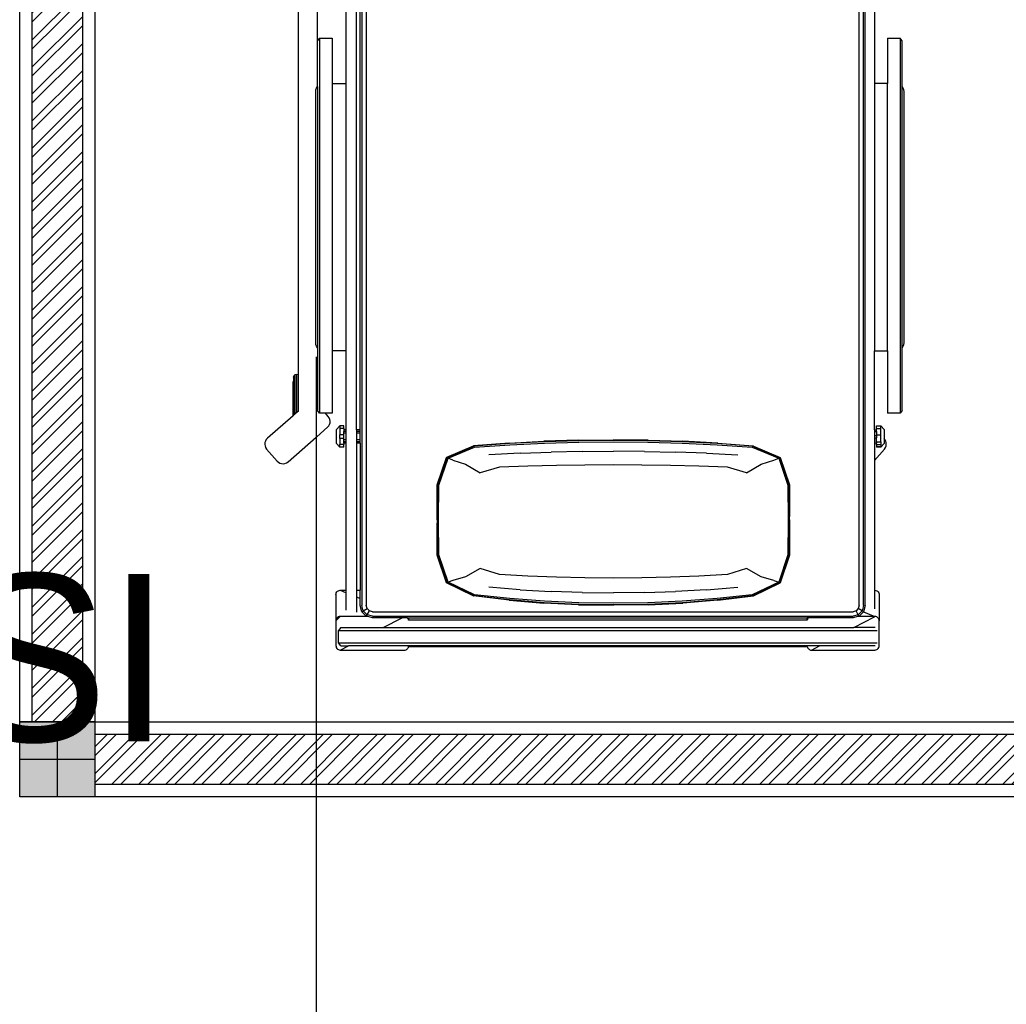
# Model space of a CAD drawing. Header units: millimetres. Extents: x -280308 to 6402717, y -14 to 2073074.
# Drawn here: x -24617 to -22648, y 406335 to 408299 of the extents above; entities that cross this region are included whole.
import ezdxf
from ezdxf.enums import TextEntityAlignment as Align

# ---------------------------------------------------------------- set-up
doc = ezdxf.new("R2010")
doc.units = ezdxf.units.MM
doc.linetypes.add('DASHED2', pattern=[0.375, 0.25, -0.125])
doc.layers.get('0').update_dxf_attribs({"lineweight": 0})
for name, color, linetype, lineweight in [('A-ALINE-1', 91, 'Continuous', 20), ('A-ALINE-3', 111, 'Continuous', 15), ('A-ALINE-6', 117, 'Continuous', 9), ('A-FURN-EQPM', 177, 'Continuous', 0), ('A-Z22-T-Anno_Text', 152, 'Continuous', 9)]:
    doc.layers.add(name, color=color, linetype=linetype, lineweight=lineweight)
doc.layers.add('A-FILL-1', color=7, linetype='Continuous', lineweight=0, true_color=0x454545)
doc.layers.add('A-TEXT', color=254, linetype='Continuous')
doc.styles.add('Annotative', font='arial.ttf', dxfattribs={"height": 1.25})
doc.styles.add('TGF_A', font='arial.ttf')

# ---------------------------------------------------------------- blocks, each defined once
blk = doc.blocks.new('A$Ccf87384a')
blk.add_wipeout([(-75, 75), (75, 75), (75, -75), (-75, -75)])
blk.add_wipeout([(-75, -75), (-75, 75), (75, 75), (75, -75)])
at = {"layer": 'A-FILL-1', "ltscale": 0.25}
h = blk.add_hatch(color=256, dxfattribs=at)
h.dxf.hatch_style = 1
h.paths.add_polyline_path([(-75, -75), (-75, 75), (75, 75), (75, -75)])
at = {"layer": 'A-ALINE-1'}
blk.add_lwpolyline([(-75, -75), (-75, 75), (75, 75), (75, -75)], close=True, dxfattribs=at)
at = {"layer": 'A-FILL-1', "ltscale": 0.25}
for p, q in [((0, 75), (0, -75)), ((-75, 0), (75, 0))]:
    blk.add_line(p, q, dxfattribs=at)
blk = doc.blocks.new('A$C7a9db0a0')
at = {"layer": 'A-FILL-1', "ltscale": 0.25}
h = blk.add_hatch(dxfattribs=at)
h.set_pattern_fill('ANSI32', color=256, scale=4, angle=180)
h.set_pattern_definition([(225, (126101.01, -40282.77), (26.940768, -26.940768), []), (225, (126083.05, -40282.77), (26.940768, -26.940768), [])])
h.paths.add_polyline_path([(21422.8, -19361), (21422.8, -15261), (21522.8, -15261), (21522.8, -19361)])
h = blk.add_hatch(dxfattribs=at)
h.set_pattern_fill('ANSI32', color=256, scale=4, angle=180)
h.set_pattern_definition([(225, (-183193.858, -147656.49), (26.9407684, -26.9407684), []), (225, (-183211.82, -147656.49), (26.9407684, -26.9407684), [])])
h.paths.add_polyline_path([(21547.8, -19386), (31397.8, -19386), (31397.8, -19486), (21547.8, -19486)])
at = {"layer": 'A-ALINE-3', "linetype": 'Continuous'}
for points in [[(21422.8, -19361), (21422.8, -15261), (21522.8, -15261), (21522.8, -19361)], [(21547.8, -19386), (31397.8, -19386), (31397.8, -19486), (21547.8, -19486)]]:
    blk.add_lwpolyline(points, close=True, dxfattribs=at)
at = {"layer": 'A-ALINE-6'}
for points in [[(21397.8, -19361), (21397.8, -15261), (21547.8, -15261), (21547.8, -19361)], [(21547.8, -19361), (31397.8, -19361), (31397.8, -19511), (21547.8, -19511)]]:
    blk.add_lwpolyline(points, close=True, dxfattribs=at)
at = {"ltscale": 0.25}
blk.add_blockref('A$Ccf87384a', (21472.8, -19436), dxfattribs=at)
at = {"color": 0, "linetype": 'DASHED2', "lineweight": -2, "ltscale": 6}
blk.add_lwpolyline([(23517.8, -16311), (21547.8, -16311), (21547.8, -19361), (23517.8, -19361)], close=True, dxfattribs=at)
blk = doc.blocks.new('A$C872eac23')
at = {"color": 0, "linetype": 'ByBlock', "lineweight": -2}
for p, q in [((-0.5429, -0.0018), (-0.5426, 0.0002)), ((-0.5426, 0.0002), (-0.542, 0.0021)), ((-0.542, 0.0021), (-0.5409, 0.0037)), ((-0.5409, 0.0037), (-0.5396, 0.0051)), ((-0.5396, 0.0051), (-0.5379, 0.0061)), ((-0.5379, 0.0061), (-0.536, 0.0068)), ((-0.536, 0.0068), (-0.534, 0.007)), ((-0.534, 0.007), (-0.4063, 0.007)), ((-0.534, 0.007), (-0.518, -0.0014)), ((-0.4063, 0.007), (-0.4046, 0.0069)), ((-0.4046, 0.0069), (-0.4029, 0.0063)), ((-0.4029, 0.0063), (-0.4014, 0.0055)), ((-0.4014, 0.0055), (-0.4001, 0.0045)), ((-0.4001, 0.0045), (-0.399, 0.0031)), ((-0.399, 0.0031), (-0.3982, 0.0017)), ((-0.3982, 0.0017), (-0.3977, 0)), ((-0.3977, 0), (0.3977, 0)), ((0.3977, 0), (0.3982, 0.0017)), ((0.3982, 0.0017), (0.399, 0.0032)), ((0.399, 0.0032), (0.4001, 0.0045)), ((0.4001, 0.0045), (0.4014, 0.0055)), ((0.4014, 0.0055), (0.4029, 0.0063)), ((0.4029, 0.0063), (0.4046, 0.0069)), ((0.4046, 0.0069), (0.4064, 0.007)), ((0.4064, 0.007), (0.5327, 0.007)), ((0.4064, 0.007), (0.4222, -0.0014)), ((0.5327, 0.007), (0.5348, 0.0068)), ((0.5348, 0.0068), (0.5366, 0.0061)), ((0.5366, 0.0061), (0.5383, 0.0051)), ((0.5383, 0.0051), (0.5396, 0.0037)), ((0.5396, 0.0037), (0.5407, 0.0021)), ((0.5407, 0.0021), (0.5413, 0.0002)), ((0.5413, 0.0002), (0.5416, -0.0018)), ((-0.5429, -0.0511), (-0.5429, -0.0018)), ((-0.5333, -0.0014), (-0.5378, -0.0071)), ((-0.5378, -0.0071), (-0.5378, -0.0321)), ((-0.5378, -0.0071), (0.5376, -0.0071)), ((-0.5333, -0.0014), (-0.518, -0.0014)), ((0.4222, -0.0014), (-0.518, -0.0014)), ((0.5331, -0.0014), (0.4222, -0.0014)), ((0.5416, -0.0018), (0.5416, -0.0511)), ((-0.5333, -0.0378), (-0.5378, -0.0321)), ((-0.5378, -0.0321), (0.5376, -0.0321)), ((-0.5333, -0.0378), (-0.4486, -0.0378)), ((-0.4486, -0.0378), (-0.4109, -0.0575)), ((-0.4486, -0.0378), (0.4909, -0.0378)), ((0.4909, -0.0378), (0.5317, -0.0594)), ((0.5331, -0.0378), (0.4909, -0.0378)), ((-0.5429, -0.1034), (-0.5429, -0.0511)), ((-0.5426, -0.0531), (-0.5429, -0.0511)), ((-0.534, -0.06), (-0.5429, -0.0511)), ((-0.542, -0.055), (-0.5426, -0.0531)), ((-0.5409, -0.0566), (-0.542, -0.055)), ((-0.5396, -0.058), (-0.5409, -0.0566)), ((-0.5379, -0.0591), (-0.5396, -0.058)), ((-0.536, -0.0597), (-0.5379, -0.0591)), ((-0.47, -0.0575), (-0.479, -0.06)), ((-0.4109, -0.0575), (-0.47, -0.0575)), ((-0.4003, -0.0575), (-0.4109, -0.0575)), ((-0.4001, -0.0574), (-0.4003, -0.0575)), ((-0.4003, -0.0575), (-0.3977, -0.0575)), ((-0.399, -0.0561), (-0.4001, -0.0574)), ((-0.3982, -0.0546), (-0.399, -0.0561)), ((-0.3977, -0.0529), (-0.3982, -0.0546)), ((-0.3977, -0.0575), (-0.3977, -0.0529)), ((0.3977, -0.0529), (-0.3977, -0.0529)), ((-0.3977, -0.0575), (0.3977, -0.0575)), ((0.3982, -0.0546), (0.3977, -0.0529)), ((0.3977, -0.0529), (0.3977, -0.0575)), ((0.4003, -0.0575), (0.3977, -0.0575)), ((0.399, -0.0561), (0.3982, -0.0546)), ((0.4001, -0.0574), (0.399, -0.0561)), ((0.4003, -0.0575), (0.4001, -0.0574)), ((0.4892, -0.0575), (0.4003, -0.0575)), ((0.4982, -0.06), (0.4892, -0.0575)), ((0.5366, -0.0591), (0.5348, -0.0597)), ((0.5383, -0.058), (0.5366, -0.0591)), ((0.5396, -0.0566), (0.5383, -0.058)), ((0.5407, -0.055), (0.5396, -0.0566)), ((0.5413, -0.0531), (0.5407, -0.055)), ((0.5416, -0.0511), (0.5413, -0.0531)), ((0.5416, -0.1034), (0.5416, -0.0511)), ((-0.534, -0.06), (-0.536, -0.0597)), ((-0.479, -0.06), (-0.534, -0.06)), ((-0.5224, -0.0729), (-0.5224, -0.1075)), ((-0.5019, -0.0991), (-0.5019, -0.0687)), ((-0.4909, -0.0696), (-0.4941, -0.0817)), ((-0.4821, -0.0608), (-0.4909, -0.0696)), ((-0.4909, -0.0696), (-0.4881, -0.0712)), ((-0.4881, -0.0712), (-0.4909, -0.0817)), ((-0.4805, -0.0636), (-0.4881, -0.0712)), ((-0.4881, -0.0712), (-0.4805, -0.0757)), ((-0.479, -0.06), (-0.4821, -0.0608)), ((-0.4821, -0.0608), (-0.4805, -0.0636)), ((-0.4805, -0.0757), (-0.4821, -0.0817)), ((-0.47, -0.0608), (-0.4805, -0.0636)), ((-0.4805, -0.0636), (-0.476, -0.0712)), ((-0.476, -0.0712), (-0.4805, -0.0757)), ((-0.47, -0.0696), (-0.476, -0.0712)), ((-0.47, -0.0608), (0.4892, -0.0608)), ((-0.47, -0.0696), (0.4892, -0.0696)), ((0.4996, -0.0636), (0.4892, -0.0608)), ((0.4952, -0.0712), (0.4892, -0.0696)), ((0.4996, -0.0636), (0.4952, -0.0712)), ((0.4996, -0.0757), (0.4952, -0.0712)), ((0.5327, -0.06), (0.4982, -0.06)), ((0.5013, -0.0608), (0.4982, -0.06)), ((0.5013, -0.0608), (0.4996, -0.0636)), ((0.5073, -0.0712), (0.4996, -0.0636)), ((0.5073, -0.0712), (0.4996, -0.0757)), ((0.5013, -0.0817), (0.4996, -0.0757)), ((0.5099, -0.0694), (0.5013, -0.0608)), ((0.5101, -0.0696), (0.5073, -0.0712)), ((0.5101, -0.0817), (0.5073, -0.0712)), ((0.5099, -0.0694), (0.5327, -0.06)), ((0.5101, -0.0696), (0.5099, -0.0694)), ((0.5133, -0.0817), (0.5101, -0.0696)), ((0.5317, -0.0595), (0.5317, -0.0594)), ((0.5317, -0.0594), (0.5327, -0.06)), ((0.5317, -0.1122), (0.5317, -0.0752)), ((0.5348, -0.0597), (0.5327, -0.06)), ((-0.5019, -0.0991), (-0.4941, -0.0959)), ((-0.4941, -0.0817), (-0.4941, -0.0959)), ((-0.4941, -0.0959), (-0.4941, -0.1122)), ((-0.4909, -2.1111), (-0.4909, -0.0817)), ((-0.4821, -2.1111), (-0.4821, -0.0817)), ((-0.1973, -0.0925), (-0.2681, -0.1009)), ((-0.2669, -0.1017), (-0.1965, -0.0936)), ((-0.196, -0.096), (-0.266, -0.1035)), ((-0.1973, -0.0925), (-0.1276, -0.0868)), ((-0.1965, -0.0936), (-0.127, -0.0881)), ((-0.1268, -0.0907), (-0.196, -0.096)), ((-0.0584, -0.0835), (-0.1276, -0.0868)), ((-0.127, -0.0881), (-0.0581, -0.0849)), ((-0.058, -0.0875), (-0.1268, -0.0907)), ((-0.0584, -0.0835), (0.0109, -0.0824)), ((-0.0581, -0.0849), (0.0109, -0.0838)), ((0.0109, -0.0865), (-0.058, -0.0875)), ((0.0801, -0.0835), (0.0109, -0.0824)), ((0.0109, -0.0838), (0.0798, -0.0849)), ((0.0797, -0.0875), (0.0109, -0.0865)), ((0.1485, -0.0907), (0.0797, -0.0875)), ((0.0798, -0.0849), (0.1487, -0.0881)), ((0.0801, -0.0835), (0.1493, -0.0868)), ((0.2178, -0.096), (0.1485, -0.0907)), ((0.1487, -0.0881), (0.2182, -0.0936)), ((0.2191, -0.0925), (0.1493, -0.0868)), ((0.2878, -0.1035), (0.2178, -0.096)), ((0.2182, -0.0936), (0.2887, -0.1017)), ((0.2191, -0.0925), (0.2898, -0.1009)), ((0.5013, -0.0817), (0.5013, -1.3546)), ((0.5101, -0.0817), (0.5101, -1.3546)), ((0.5133, -0.0817), (0.5133, -1.3546)), ((-0.5429, -0.1034), (-0.5426, -0.1054)), ((-0.5426, -0.1054), (-0.542, -0.1072)), ((-0.542, -0.1072), (-0.5409, -0.1089)), ((-0.5409, -0.1089), (-0.5396, -0.1103)), ((-0.5396, -0.1103), (-0.5379, -0.1113)), ((-0.5379, -0.1113), (-0.536, -0.112)), ((-0.536, -0.112), (-0.534, -0.1122)), ((-0.534, -0.1122), (-0.5224, -0.1075)), ((-0.534, -0.1122), (-0.5224, -0.1122)), ((-0.5224, -0.1075), (-0.5224, -0.1122)), ((-0.5224, -0.1122), (-0.5224, -0.4056)), ((-0.5019, -0.1122), (-0.5019, -0.0991)), ((-0.5019, -0.1122), (-0.4941, -0.1122)), ((-0.5019, -0.4056), (-0.5019, -0.1122)), ((-0.4941, -0.4056), (-0.4941, -0.1122)), ((-0.2688, -0.1013), (-0.3218, -0.127)), ((-0.3205, -0.1274), (-0.2669, -0.1017)), ((-0.266, -0.1035), (-0.3191, -0.1286)), ((-0.2688, -0.1013), (-0.2681, -0.1009)), ((-0.1752, -0.1134), (-0.2375, -0.1183)), ((-0.1752, -0.1134), (-0.1131, -0.1099)), ((-0.0511, -0.1078), (-0.1131, -0.1099)), ((-0.0511, -0.1078), (0.0109, -0.1071)), ((0.0729, -0.1078), (0.0109, -0.1071)), ((0.0729, -0.1078), (0.1348, -0.1099)), ((0.1969, -0.1134), (0.1348, -0.1099)), ((0.1969, -0.1134), (0.2592, -0.1183)), ((0.3408, -0.1286), (0.2878, -0.1035)), ((0.2887, -0.1017), (0.3422, -0.1274)), ((0.2906, -0.1013), (0.2898, -0.1009)), ((0.2906, -0.1013), (0.3435, -0.127)), ((0.5317, -0.1122), (0.5327, -0.1122)), ((0.5317, -0.371), (0.5317, -0.1122)), ((0.5327, -0.1122), (0.5348, -0.112)), ((0.5348, -0.112), (0.5366, -0.1113)), ((0.5366, -0.1113), (0.5383, -0.1103)), ((0.5383, -0.1103), (0.5396, -0.1089)), ((0.5396, -0.1089), (0.5407, -0.1072)), ((0.5407, -0.1072), (0.5413, -0.1054)), ((0.5413, -0.1054), (0.5416, -0.1034)), ((-0.3223, -0.1273), (-0.3405, -0.1824)), ((-0.3218, -0.127), (-0.3404, -0.1823)), ((-0.3392, -0.1825), (-0.3205, -0.1274)), ((-0.3191, -0.1286), (-0.3374, -0.1831)), ((-0.3218, -0.127), (-0.3223, -0.1273)), ((-0.3205, -0.1274), (-0.3218, -0.127)), ((-0.3096, -0.1319), (-0.3191, -0.1286)), ((-0.2843, -0.1394), (-0.3096, -0.1319)), ((-0.046, -0.137), (-0.1028, -0.1384)), ((0.0109, -0.1366), (-0.046, -0.137)), ((0.0677, -0.137), (0.0109, -0.1366)), ((0.1246, -0.1384), (0.0677, -0.137)), ((0.3314, -0.1319), (0.306, -0.1394)), ((0.3314, -0.1319), (0.3408, -0.1286)), ((0.3591, -0.1831), (0.3408, -0.1286)), ((0.3435, -0.127), (0.3422, -0.1274)), ((0.3422, -0.1274), (0.3609, -0.1825)), ((0.344, -0.1273), (0.3435, -0.127)), ((0.3435, -0.127), (0.3621, -0.1823)), ((0.3623, -0.1824), (0.344, -0.1273)), ((-0.2551, -0.1558), (-0.2843, -0.1394)), ((-0.2166, -0.1437), (-0.2551, -0.1558)), ((-0.1597, -0.1406), (-0.2166, -0.1437)), ((-0.1028, -0.1384), (-0.1597, -0.1406)), ((0.1814, -0.1406), (0.1246, -0.1384)), ((0.2384, -0.1437), (0.1814, -0.1406)), ((0.2768, -0.1558), (0.2384, -0.1437)), ((0.306, -0.1394), (0.2768, -0.1558)), ((-0.3408, -0.246), (-0.3404, -0.1823)), ((-0.3405, -0.1824), (-0.3408, -0.246)), ((-0.3398, -0.2526), (-0.3392, -0.1825)), ((-0.3374, -0.1831), (-0.3379, -0.2526)), ((0.3596, -0.2526), (0.3591, -0.1831)), ((0.3609, -0.1825), (0.3615, -0.2526)), ((0.3626, -0.246), (0.3621, -0.1823)), ((0.3626, -0.246), (0.3623, -0.1824)), ((-0.3409, -0.2526), (-0.3408, -0.246)), ((-0.3409, -0.2526), (-0.3408, -0.2592)), ((-0.3392, -0.3227), (-0.3398, -0.2526)), ((-0.3379, -0.2526), (-0.3374, -0.3221)), ((0.3591, -0.3221), (0.3596, -0.2526)), ((0.3615, -0.2526), (0.3609, -0.3227)), ((0.3626, -0.2526), (0.3626, -0.246)), ((0.3626, -0.2526), (0.3626, -0.2592)), ((-0.3408, -0.2592), (-0.3405, -0.3228)), ((-0.3408, -0.2592), (-0.3404, -0.3229)), ((0.3626, -0.2592), (0.3621, -0.3229)), ((0.3623, -0.3228), (0.3626, -0.2592)), ((-0.3405, -0.3228), (-0.3223, -0.377)), ((-0.3218, -0.3773), (-0.3404, -0.3229)), ((-0.3205, -0.3769), (-0.3392, -0.3227)), ((-0.3374, -0.3221), (-0.3191, -0.3756)), ((0.3408, -0.3756), (0.3591, -0.3221)), ((0.3609, -0.3227), (0.3422, -0.3769)), ((0.3435, -0.3773), (0.3621, -0.3229)), ((0.344, -0.377), (0.3623, -0.3228)), ((-0.2843, -0.3637), (-0.2551, -0.3469)), ((-0.2166, -0.3578), (-0.2551, -0.3469)), ((0.2768, -0.3469), (0.2384, -0.3578)), ((0.2768, -0.3469), (0.306, -0.3637)), ((-0.681, -0.3941), (-0.6601, -0.3701)), ((-0.6601, -0.3701), (-0.6575, -0.3677)), ((-0.6575, -0.3677), (-0.6545, -0.3661)), ((-0.6545, -0.3661), (-0.6512, -0.3651)), ((-0.6512, -0.3651), (-0.6479, -0.3649)), ((-0.6479, -0.3649), (-0.6445, -0.3654)), ((-0.6445, -0.3654), (-0.6414, -0.3667)), ((-0.6414, -0.3667), (-0.6384, -0.3687)), ((-0.6384, -0.3687), (-0.5819, -0.4181)), ((-0.3096, -0.3719), (-0.3191, -0.3756)), ((-0.3096, -0.3719), (-0.2843, -0.3637)), ((-0.1597, -0.3597), (-0.2166, -0.3578)), ((-0.1028, -0.3612), (-0.1597, -0.3597)), ((-0.046, -0.362), (-0.1028, -0.3612)), ((0.0109, -0.3623), (-0.046, -0.362)), ((0.0677, -0.362), (0.0109, -0.3623)), ((0.1246, -0.3612), (0.0677, -0.362)), ((0.1814, -0.3597), (0.1246, -0.3612)), ((0.2384, -0.3578), (0.1814, -0.3597)), ((0.306, -0.3637), (0.3314, -0.3719)), ((0.3314, -0.3719), (0.3408, -0.3756)), ((0.5317, -0.371), (0.5519, -0.3941)), ((0.5317, -0.4056), (0.5317, -0.371)), ((-0.3223, -0.377), (-0.3218, -0.3773)), ((-0.3218, -0.3773), (-0.3205, -0.3769)), ((-0.2688, -0.4001), (-0.3218, -0.3773)), ((-0.2669, -0.3997), (-0.3205, -0.3769)), ((-0.3191, -0.3756), (-0.266, -0.3979)), ((-0.1752, -0.3857), (-0.2375, -0.3827)), ((-0.1752, -0.3857), (-0.1131, -0.388)), ((-0.0511, -0.3893), (-0.1131, -0.388)), ((-0.0511, -0.3893), (0.0109, -0.3898)), ((0.0729, -0.3893), (0.0109, -0.3898)), ((0.0729, -0.3893), (0.1348, -0.388)), ((0.1969, -0.3857), (0.1348, -0.388)), ((0.1969, -0.3857), (0.2592, -0.3827)), ((0.2878, -0.3979), (0.3408, -0.3756)), ((0.3422, -0.3769), (0.2887, -0.3997)), ((0.2906, -0.4001), (0.3435, -0.3773)), ((0.3422, -0.3769), (0.3435, -0.3773)), ((0.3435, -0.3773), (0.344, -0.377)), ((-0.6848, -0.4035), (-0.6843, -0.4002)), ((-0.6846, -0.4069), (-0.6848, -0.4035)), ((-0.6836, -0.4101), (-0.6846, -0.4069)), ((-0.6843, -0.4002), (-0.683, -0.397)), ((-0.6819, -0.4131), (-0.6836, -0.4101)), ((-0.683, -0.397), (-0.681, -0.3941)), ((-0.6796, -0.4157), (-0.6819, -0.4131)), ((-0.5348, -0.3981), (-0.5416, -0.405)), ((-0.5416, -0.405), (-0.5416, -0.4332)), ((-0.5267, -0.3981), (-0.5348, -0.3981)), ((-0.5348, -0.3981), (-0.5348, -0.403)), ((-0.5267, -0.403), (-0.5348, -0.403)), ((-0.5348, -0.4154), (-0.5348, -0.403)), ((-0.5267, -0.3981), (-0.5267, -0.403)), ((-0.5267, -0.4056), (-0.5267, -0.403)), ((-0.5224, -0.4056), (-0.5267, -0.4056)), ((-0.5267, -0.4056), (-0.5267, -0.4087)), ((-0.5224, -0.4087), (-0.5267, -0.4087)), ((-0.5267, -0.4087), (-0.5267, -0.4123)), ((-0.5224, -0.4123), (-0.5267, -0.4123)), ((-0.5267, -0.4123), (-0.5267, -0.4154)), ((-0.5224, -0.4056), (-0.5224, -0.4087)), ((-0.5224, -0.4087), (-0.5224, -0.4123)), ((-0.5224, -0.4123), (-0.5224, -0.4258)), ((-0.4941, -0.4056), (-0.5019, -0.4056)), ((-0.5019, -0.4087), (-0.5019, -0.4056)), ((-0.4941, -0.4087), (-0.5019, -0.4087)), ((-0.5019, -0.4123), (-0.5019, -0.4087)), ((-0.4941, -0.4123), (-0.5019, -0.4123)), ((-0.5019, -0.4258), (-0.5019, -0.4123)), ((-0.4941, -0.4056), (-0.4941, -0.4087)), ((-0.4941, -0.4087), (-0.4941, -0.4123)), ((-0.4941, -0.4123), (-0.4941, -0.4258)), ((-0.2681, -0.4005), (-0.2688, -0.4001)), ((-0.1973, -0.406), (-0.2681, -0.4005)), ((-0.1965, -0.4049), (-0.2669, -0.3997)), ((-0.266, -0.3979), (-0.196, -0.4027)), ((-0.1973, -0.406), (-0.1276, -0.4096)), ((-0.127, -0.4085), (-0.1965, -0.4049)), ((-0.196, -0.4027), (-0.1268, -0.4061)), ((-0.0584, -0.4117), (-0.1276, -0.4096)), ((-0.0581, -0.4105), (-0.127, -0.4085)), ((-0.1268, -0.4061), (-0.058, -0.4081)), ((-0.0584, -0.4117), (0.0109, -0.4124)), ((0.0109, -0.4112), (-0.0581, -0.4105)), ((-0.058, -0.4081), (0.0109, -0.4088)), ((0.0109, -0.4088), (0.0797, -0.4081)), ((0.0798, -0.4105), (0.0109, -0.4112)), ((0.0801, -0.4117), (0.0109, -0.4124)), ((0.0797, -0.4081), (0.1485, -0.4061)), ((0.1487, -0.4085), (0.0798, -0.4105)), ((0.0801, -0.4117), (0.1493, -0.4096)), ((0.1485, -0.4061), (0.2178, -0.4027)), ((0.2182, -0.4049), (0.1487, -0.4085)), ((0.2191, -0.406), (0.1493, -0.4096)), ((0.2178, -0.4027), (0.2878, -0.3979)), ((0.2887, -0.3997), (0.2182, -0.4049)), ((0.2191, -0.406), (0.2898, -0.4005)), ((0.2898, -0.4005), (0.2906, -0.4001)), ((0.5363, -0.4056), (0.5317, -0.4056)), ((0.5317, -0.4064), (0.5317, -0.4056)), ((0.5317, -0.4064), (0.5363, -0.4064)), ((0.5317, -0.4167), (0.5317, -0.4064)), ((0.5363, -0.3993), (0.5363, -0.3981)), ((0.5444, -0.3981), (0.5363, -0.3981)), ((0.5363, -0.403), (0.5363, -0.3993)), ((0.5363, -0.3993), (0.5444, -0.3993)), ((0.5363, -0.403), (0.5363, -0.4056)), ((0.5363, -0.403), (0.5444, -0.403)), ((0.5363, -0.4064), (0.5363, -0.4056)), ((0.5363, -0.4086), (0.5363, -0.4064)), ((0.5363, -0.4086), (0.5444, -0.4086)), ((0.5363, -0.4086), (0.5363, -0.4167)), ((0.5444, -0.3993), (0.5444, -0.3981)), ((0.5511, -0.405), (0.5444, -0.3981)), ((0.5444, -0.403), (0.5444, -0.3993)), ((0.5444, -0.4086), (0.5444, -0.403)), ((0.5444, -0.4086), (0.5444, -0.4227)), ((0.5511, -0.4149), (0.5511, -0.405)), ((0.5528, -0.4131), (0.5511, -0.4149)), ((0.5519, -0.3941), (0.5539, -0.397)), ((0.5545, -0.4101), (0.5528, -0.4131)), ((0.5539, -0.397), (0.5551, -0.4002)), ((0.5554, -0.4069), (0.5545, -0.4101)), ((0.5551, -0.4002), (0.5556, -0.4035)), ((0.5556, -0.4035), (0.5554, -0.4069)), ((-0.6281, -0.4607), (-0.6796, -0.4157)), ((-0.5819, -0.4181), (-0.5817, -0.4182)), ((-0.5819, -0.4181), (-0.5817, -0.4183)), ((-0.5817, -0.4183), (-0.5817, -0.4182)), ((-0.5817, -0.4182), (-0.5811, -0.4188)), ((-0.5817, -0.4183), (-0.5811, -0.4188)), ((-0.5811, -0.4188), (-0.5596, -0.4376)), ((-0.5267, -0.4154), (-0.5348, -0.4154)), ((-0.5348, -0.4154), (-0.5348, -0.4227)), ((-0.5267, -0.4227), (-0.5348, -0.4227)), ((-0.5348, -0.4352), (-0.5348, -0.4227)), ((-0.5267, -0.4154), (-0.5267, -0.4227)), ((-0.5267, -0.4227), (-0.5267, -0.4258)), ((-0.5224, -0.4258), (-0.5267, -0.4258)), ((-0.5267, -0.4258), (-0.5267, -0.4294)), ((-0.5224, -0.4294), (-0.5267, -0.4294)), ((-0.5267, -0.4326), (-0.5267, -0.4294)), ((-0.5224, -0.4326), (-0.5267, -0.4326)), ((-0.5267, -0.4352), (-0.5267, -0.4326)), ((-0.5224, -0.4258), (-0.5224, -0.4294)), ((-0.5224, -0.4294), (-0.5224, -0.4326)), ((-0.5224, -0.4326), (-0.5224, -1.7081)), ((-0.4941, -0.4258), (-0.5019, -0.4258)), ((-0.5019, -0.4294), (-0.5019, -0.4258)), ((-0.4941, -0.4294), (-0.5019, -0.4294)), ((-0.5019, -0.4326), (-0.5019, -0.4294)), ((-0.4941, -0.4326), (-0.5019, -0.4326)), ((-0.5019, -0.4326), (-0.5019, -1.7083)), ((-0.4941, -0.4258), (-0.4941, -0.4294)), ((-0.4941, -0.4294), (-0.4941, -0.4326)), ((-0.4941, -0.4326), (-0.4941, -1.7084)), ((0.5317, -0.4167), (0.5363, -0.4167)), ((0.5317, -0.4214), (0.5317, -0.4167)), ((0.5317, -0.4214), (0.5363, -0.4214)), ((0.5317, -0.4294), (0.5317, -0.4214)), ((0.5317, -0.4294), (0.5363, -0.4294)), ((0.5317, -0.4326), (0.5317, -0.4294)), ((0.5317, -0.4326), (0.5363, -0.4326)), ((0.5317, -0.4326), (0.5317, -0.5902)), ((0.5363, -0.4214), (0.5363, -0.4167)), ((0.5363, -0.4227), (0.5363, -0.4214)), ((0.5363, -0.4227), (0.5444, -0.4227)), ((0.5363, -0.4294), (0.5363, -0.4227)), ((0.5363, -0.4294), (0.5363, -0.4326)), ((0.5363, -0.4326), (0.5363, -0.4352)), ((0.5444, -0.4227), (0.5444, -0.4352)), ((0.5511, -0.4332), (0.5511, -0.4149)), ((-0.5596, -0.4376), (-0.5572, -0.4403)), ((-0.5572, -0.4403), (-0.5555, -0.4433)), ((-0.5555, -0.4433), (-0.5546, -0.4465)), ((-0.5544, -0.4498), (-0.5549, -0.4532)), ((-0.5546, -0.4465), (-0.5544, -0.4498)), ((-0.5348, -0.4401), (-0.5416, -0.4332)), ((-0.5267, -0.4352), (-0.5348, -0.4352)), ((-0.5348, -0.4401), (-0.5348, -0.4352)), ((-0.5267, -0.4401), (-0.5348, -0.4401)), ((-0.5267, -0.4352), (-0.5267, -0.4401)), ((0.5363, -0.4352), (0.5444, -0.4352)), ((0.5363, -0.4352), (0.5363, -0.4401)), ((0.5363, -0.4401), (0.5444, -0.4401)), ((0.5444, -0.4401), (0.5511, -0.4332)), ((0.5444, -0.4352), (0.5444, -0.4401)), ((-0.6272, -0.4615), (-0.6281, -0.4607)), ((-0.6281, -0.4607), (-0.6281, -0.5289)), ((-0.6264, -0.4622), (-0.6272, -0.4615)), ((-0.6272, -0.5292), (-0.6272, -0.4615)), ((-0.624, -0.4643), (-0.6264, -0.4622)), ((-0.6264, -0.4622), (-0.6264, -0.5406)), ((-0.6208, -0.4671), (-0.624, -0.4643)), ((-0.624, -0.4643), (-0.624, -0.543)), ((-0.6176, -0.4699), (-0.6208, -0.4671)), ((-0.6208, -0.4671), (-0.6208, -0.5438)), ((-0.6176, -0.4699), (-0.6176, -0.543)), ((-0.5757, -0.4657), (-0.5798, -0.471)), ((-0.5798, -0.5962), (-0.5798, -0.471)), ((-0.5637, -0.4657), (-0.5757, -0.4657)), ((-0.5757, -1.2141), (-0.5757, -0.4657)), ((-0.5581, -0.4593), (-0.5637, -0.4657)), ((-0.5502, -0.4657), (-0.5637, -0.4657)), ((-0.5561, -0.4564), (-0.5581, -0.4593)), ((-0.5549, -0.4532), (-0.5561, -0.4564)), ((-0.5502, -0.5902), (-0.5502, -0.4657)), ((0.5834, -0.4657), (0.5579, -0.4657)), ((0.5579, -0.5902), (0.5579, -0.4657)), ((0.5875, -0.471), (0.5834, -0.4657)), ((0.5834, -1.2141), (0.5834, -0.4657)), ((0.5875, -0.471), (0.5875, -0.5962)), ((-0.6281, -0.5289), (-0.6272, -0.5292)), ((-0.6272, -0.5374), (-0.6272, -0.5292)), ((-0.6272, -0.5374), (-0.6264, -0.5406)), ((-0.6264, -0.5406), (-0.624, -0.543)), ((-0.624, -0.543), (-0.6208, -0.5438)), ((-0.6208, -0.5438), (-0.6176, -0.543)), ((-0.6176, -0.543), (-0.6176, -1.6843)), ((-0.5231, -0.5902), (-0.5502, -0.5902)), ((-0.5502, -1.1233), (-0.5502, -0.5902)), ((-0.5231, -1.1233), (-0.5231, -0.5902)), ((0.5317, -0.5902), (0.5579, -0.5902)), ((0.5317, -1.1233), (0.5317, -0.5902)), ((0.5579, -0.5902), (0.5579, -1.1233)), ((-0.5828, -0.6024), (-0.5832, -0.6061)), ((-0.5832, -0.6061), (-0.5832, -1.1074)), ((-0.5816, -0.5991), (-0.5828, -0.6024)), ((-0.5798, -0.5962), (-0.5816, -0.5991)), ((-0.5798, -1.1173), (-0.5798, -0.5962)), ((0.5875, -0.5962), (0.5893, -0.5991)), ((0.5875, -0.5962), (0.5875, -1.1173)), ((0.5893, -0.5991), (0.5905, -0.6024)), ((0.5905, -0.6024), (0.5909, -0.6061)), ((0.5909, -0.6061), (0.5909, -1.1074)), ((-0.5832, -1.1074), (-0.5828, -1.1111)), ((-0.5828, -1.1111), (-0.5816, -1.1144)), ((-0.5816, -1.1144), (-0.5798, -1.1173)), ((-0.5798, -1.1173), (-0.5798, -1.2088)), ((0.5893, -1.1144), (0.5875, -1.1173)), ((0.5875, -1.1173), (0.5875, -1.2088)), ((0.5905, -1.1111), (0.5893, -1.1144)), ((0.5909, -1.1074), (0.5905, -1.1111)), ((-0.5502, -1.1233), (-0.5231, -1.1233)), ((-0.5502, -1.2141), (-0.5502, -1.1233)), ((0.5579, -1.1233), (0.5317, -1.1233)), ((0.5317, -1.3546), (0.5317, -1.1233)), ((0.5579, -1.2141), (0.5579, -1.1233)), ((-0.5795, -1.2092), (-0.5798, -1.2088)), ((-0.5795, -1.2092), (-0.5795, -1.6803)), ((-0.5757, -1.2141), (-0.5795, -1.2092)), ((-0.5757, -1.2141), (-0.5502, -1.2141)), ((0.5579, -1.2141), (0.5834, -1.2141)), ((0.5875, -1.2088), (0.5834, -1.2141))]:
    blk.add_line(p, q, dxfattribs=at)
blk = doc.blocks.new('A$C4404b510')
at = {"color": 0, "linetype": 'ByBlock', "lineweight": -2, "xscale": -1000.000000000013, "yscale": 1000.000000000013, "zscale": 1000.000000000008, "rotation": 180}
blk.add_blockref('A$C872eac23', (4248.6, 2050), dxfattribs=at)
blk = doc.blocks.new('*U538')
at = {"lineweight": -2}
blk.add_line((0, -8.61382), (0, -5.28307), dxfattribs=at)
at = {"color": 7, "lineweight": -2, "style": 'TGF_A', "flags": 8}
for tag, height, p in [('NOTE1', 0.0625, (0, 0.3375)), ('DET', 0.09375, (0, 0.09612)), ('SHT', 0.075, (0, -0.10211)), ('NOTE2', 0.0625, (0, -0.39942))]:
    blk.add_attdef(tag, text='', height=height, dxfattribs=at).set_placement(p, align=Align.MIDDLE)
blk = doc.blocks.new('A$Cba193409')
at = {"layer": 'A-Z22-T-Anno_Text', "color": 7, "xscale": 4266.666666600002, "yscale": 4266.666666600002, "zscale": 4266.666666600002}
blk.add_blockref('*U538', (-46583, 5394.1), dxfattribs=at)
blk = doc.blocks.new('2')
at = {"ltscale": 0.25}
blk.add_blockref('A$C7a9db0a0', (-46014.9, 426259.3), dxfattribs=at)
at = {"layer": 'A-FURN-EQPM', "color": 0, "linetype": 'ByBlock', "lineweight": -2, "ltscale": 0.25}
blk.add_blockref('A$Cba193409', (22557.9, 424773.3), dxfattribs=at)
at = {"layer": 'A-FURN-EQPM', "ltscale": 0.25}
blk.add_blockref('A$C4404b510', (-27691.9, 404998.3), dxfattribs=at)
at = {"layer": 'A-TEXT', "ltscale": 0.25, "insert": (-26973.8, 407193.2), "char_height": 267.3, "attachment_point": 1, "style": 'Annotative'}
blk.add_mtext_dynamic_manual_height_columns('{\\fCentury Gothic|b0|i0|c0|p34;\\H1.25x;RESUSITASI\\P\\H0.8x;FFL +3.700}', width=5332.382, gutter_width=1670.6, heights=[0], dxfattribs=at)

msp = doc.modelspace()

# ---------------------------------------------------------------- block references
msp.add_blockref('2', (0, 0))

doc.saveas('drawing.dxf')
